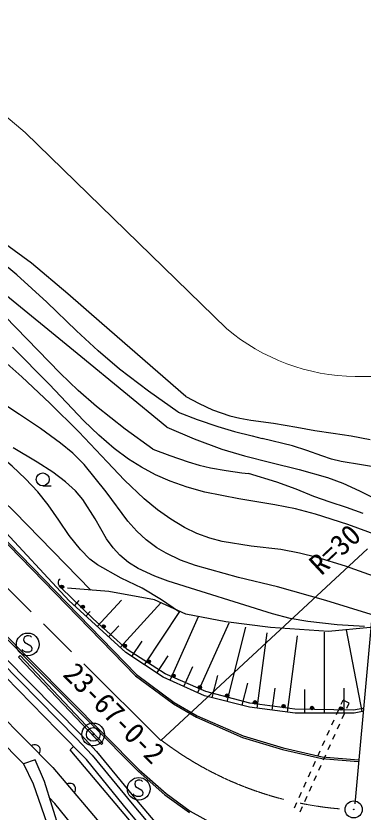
# Model space of a CAD drawing. Units: millimetres, scale not verified. Extents: x 40000 to 680000, y 20000 to 380000.
# Drawn here: x 504616 to 535138, y 271750 to 341860 of the extents above; entities that cross this region are included whole.
import ezdxf
from ezdxf.enums import TextEntityAlignment as Align

# ---------------------------------------------------------------- set-up
doc = ezdxf.new("R2010")
doc.units = ezdxf.units.MM
doc.header["$LTSCALE"] = 1000
doc.linetypes.add('CHAIN', pattern=[18.5, 12, -1.5, 3.5, -1.5])
for name, color, linetype, lineweight in [('M-BGD', 7, 'Continuous', 25), ('M-BGD-EXST', 7, 'Continuous', 25), ('M-BMK', 2, 'CHAIN', 13), ('M-BMK-OTRS', 5, 'Continuous', 25), ('M-BMK-SRVR', 3, 'Continuous', 25), ('M-STR-HTXT', 7, 'Continuous', 13), ('M-STR-STRC', 7, 'Continuous', 25)]:
    doc.layers.add(name, color=color, linetype=linetype, lineweight=lineweight)
doc.styles.add('ＭＳ ゴシック', font='')
doc.styles.get('ＭＳ ゴシック').set_extended_font_data('MS Gothic')

msp = doc.modelspace()

# ---------------------------------------------------------------- linework, layer by layer
at = {"layer": 'M-BGD'}
for p, q in [((478475, 321475), (515119, 283754)), ((478584, 321578), (515218, 283867)), ((473897, 317139), (515360, 275362)), ((474004, 317245), (515463, 275471)), ((467937, 316063), (507856, 275676)), ((466610, 314889), (505279, 276002)), ((487943, 313359), (509301, 290342)), ((519566, 308333), (520730, 307732)), ((520730, 307732), (521910, 307182)), ((521910, 307182), (522652, 306893)), ((518872, 306957), (520559, 306324)), ((522652, 306893), (523424, 306650)), ((523424, 306650), (524295, 306443)), ((524295, 306443), (525279, 306266)), ((520559, 306324), (522355, 305706)), ((522355, 305706), (523831, 305273)), ((525279, 306266), (527270, 305985)), ((527270, 305985), (529316, 305643)), ((523831, 305273), (525381, 304874)), ((529316, 305643), (530888, 305358)), ((530888, 305358), (532516, 305115)), ((532516, 305115), (534097, 304869)), ((525381, 304874), (526274, 304655)), ((528924, 303987), (526274, 304655)), ((534097, 304869), (535750, 304556)), ((516648, 303706), (518150, 303140)), ((530197, 303589), (528924, 303987)), ((531520, 303119), (530197, 303589)), ((518150, 303140), (519760, 302590)), ((532373, 302835), (531520, 303119)), ((519760, 302590), (520718, 302313)), ((520718, 302313), (521724, 302077)), ((533206, 302611), (532373, 302835)), ((537012, 301992), (533206, 302611)), ((521724, 302077), (523100, 301828)), ((523100, 301828), (524489, 301629)), ((524489, 301629), (525056, 301554)), ((527565, 300789), (525056, 301554)), ((529242, 300174), (527565, 300789)), ((506969, 300476), (507719, 300476)), ((530821, 299540), (529242, 300174)), ((532252, 299032), (530821, 299540)), ((533673, 298581), (532252, 299032)), ((535162, 298053), (533673, 298581)), ((508345, 291925), (508358, 292024)), ((508361, 291826), (508345, 291925)), ((508358, 292024), (508398, 292152)), ((508405, 291699), (508361, 291826)), ((508398, 292152), (508453, 292238)), ((508463, 291616), (508405, 291699)), ((508453, 292238), (508495, 292281)), ((508578, 291504), (508463, 291616)), ((511402, 288768), (508578, 291504)), ((512772, 291163), (509160, 291468)), ((516806, 290426), (512772, 291163)), ((511266, 288550), (509257, 290382)), ((509758, 289924), (510182, 290387)), ((511763, 288090), (513884, 290409)), ((519558, 289176), (516806, 290426)), ((513767, 286256), (517354, 290177)), ((510760, 289007), (511142, 289424)), ((515913, 284714), (519015, 289422)), ((518165, 283358), (520677, 288958)), ((523070, 288493), (519558, 289176)), ((514268, 285798), (511266, 288550)), ((514381, 286054), (511402, 288768)), ((520599, 282266), (523358, 288415)), ((526994, 287991), (523070, 288493)), ((512765, 287173), (513656, 288147)), ((523185, 281492), (524839, 288019)), ((525827, 280903), (526698, 287521)), ((532085, 287640), (526994, 287991)), ((531751, 280467), (531746, 287595)), ((535753, 287992), (532085, 287640)), ((535045, 280602), (533673, 287792)), ((514816, 285437), (515713, 286797)), ((528490, 280553), (529375, 287280)), ((517738, 283938), (514381, 286054)), ((503650, 285368), (510314, 278586)), ((517557, 283631), (514268, 285798)), ((517009, 283992), (518004, 285502)), ((503295, 285016), (509952, 278241)), ((519382, 282812), (520174, 284577)), ((508261, 278952), (503696, 283666)), ((515119, 283754), (518458, 281270)), ((515218, 283867), (518540, 281395)), ((521208, 281993), (517557, 283631)), ((521311, 282366), (517738, 283938)), ((521867, 281826), (522364, 283789)), ((524503, 281158), (524998, 283111)), ((527159, 280728), (527413, 282661)), ((533481, 280468), (533479, 282660)), ((525162, 280991), (521208, 281993)), ((525185, 281347), (521311, 282366)), ((530021, 280466), (530019, 282536)), ((518458, 281270), (520486, 280102)), ((518540, 281395), (520554, 280236)), ((529151, 280813), (525185, 281347)), ((533225, 281246), (533381, 281592)), ((533920, 281328), (533381, 281592)), ((533725, 280897), (533920, 281328)), ((529156, 280465), (525162, 280991)), ((534286, 280732), (529151, 280813)), ((534346, 280469), (529156, 280465)), ((532814, 280334), (533019, 280790)), ((533314, 279986), (533520, 280441)), ((535113, 280872), (534286, 280732)), ((535089, 280611), (534346, 280469)), ((520486, 280102), (524541, 278310)), ((520554, 280236), (524593, 278451)), ((532403, 279422), (532609, 279878)), ((532903, 279074), (533109, 279530)), ((510806, 276389), (508261, 278952)), ((510314, 278586), (511702, 277086)), ((524593, 278451), (528099, 277405)), ((531992, 278511), (532198, 278967)), ((532492, 278162), (532698, 278618)), ((506083, 277640), (505969, 277585)), ((506196, 277668), (506083, 277640)), ((506338, 277667), (506196, 277668)), ((506451, 277638), (506338, 277667)), ((506563, 277581), (506451, 277638)), ((509952, 278241), (511324, 276757)), ((524541, 278310), (528061, 277260)), ((531581, 277599), (531787, 278055)), ((532081, 277251), (532287, 277707)), ((506676, 277467), (506563, 277581)), ((506672, 276873), (506730, 276986)), ((506732, 277354), (506676, 277467)), ((506730, 276986), (506759, 277099)), ((506759, 277240), (506732, 277354)), ((506759, 277099), (506759, 277240)), ((509667, 277536), (509384, 277228)), ((522851, 261254), (509384, 277228)), ((511702, 277086), (515221, 272794)), ((528061, 277260), (531507, 276467)), ((528099, 277405), (531530, 276616)), ((531171, 276687), (531376, 277143)), ((506299, 276359), (505293, 276007)), ((507114, 274450), (506299, 276359)), ((514087, 272346), (510806, 276389)), ((511324, 276757), (514836, 272474)), ((531507, 276467), (534713, 276191)), ((531530, 276616), (534726, 276340)), ((531670, 276339), (531876, 276795)), ((505293, 276007), (506140, 274242)), ((507856, 275676), (521272, 259912)), ((530760, 275776), (530965, 276231)), ((531259, 275428), (531465, 275883)), ((515360, 275362), (517719, 273263)), ((515463, 275471), (517813, 273380)), ((530349, 274864), (530554, 275320)), ((530848, 274516), (531054, 274972)), ((506140, 274242), (507909, 269081)), ((508710, 269411), (507114, 274450)), ((509219, 274259), (509102, 274212)), ((509334, 274279), (509219, 274259)), ((509475, 274267), (509334, 274279)), ((509586, 274230), (509475, 274267)), ((509694, 274165), (509586, 274230)), ((509797, 274043), (509694, 274165)), ((529938, 273952), (530143, 274408)), ((509750, 273451), (509815, 273559)), ((509845, 273925), (509797, 274043)), ((509815, 273559), (509853, 273669)), ((509864, 273810), (509845, 273925)), ((509853, 273669), (509864, 273810)), ((529527, 273040), (529733, 273496)), ((530437, 273604), (530643, 274060)), ((515221, 272794), (517474, 270116)), ((517719, 273263), (519865, 271718)), ((517813, 273380), (519947, 271844)), ((530026, 272693), (530232, 273148)), ((516547, 269381), (514087, 272346)), ((514836, 272474), (517091, 269795)), ((529116, 272129), (529322, 272585)), ((529615, 271781), (529821, 272237)), ((519947, 271844), (521890, 270732))]:
    msp.add_line(p, q, dxfattribs=at)
for points in [[(517896, 305646), (510322, 311857), (502727, 318057), (495298, 324202), (492746, 326451), (490263, 328773), (488284, 330755), (486375, 332813), (484803, 334645), (483177, 336709), (481752, 338697), (480498, 340614), (478541, 343771)], [(516648, 303706), (514221, 305481), (511706, 307457), (510091, 308879), (508514, 310409), (501664, 317430), (500026, 318863), (498301, 320233), (490339, 326011), (488620, 327377), (486972, 328819), (485654, 330106), (484163, 331719), (482889, 333263), (481692, 334876), (480362, 336892), (479081, 339032), (477405, 341998)], [(518872, 306957), (516263, 308815), (513722, 310758), (511851, 312362), (509946, 314139), (507346, 316640), (504687, 319059), (503109, 320341), (501187, 321757), (497728, 324142), (494277, 326645), (492864, 327798), (491372, 329155), (490257, 330308), (489228, 331527), (488410, 332652), (487627, 333919), (486612, 335870), (485681, 337879), (485638, 337975)], [(519566, 308333), (512168, 314760), (509191, 317386), (505974, 320083), (498226, 325757), (496639, 326988), (495120, 328294), (493979, 329411), (492945, 330575), (491268, 332733)], [(518908, 289419), (517423, 290432), (515703, 291461), (513861, 292353), (511775, 293511), (511126, 294025), (510297, 294860), (509306, 296115), (508382, 297455), (507451, 298796), (506543, 299936), (505454, 301106), (504291, 302197), (502754, 303472), (500986, 304792), (497503, 307201), (493964, 309779), (491509, 311834), (489123, 313965), (482001, 320488), (479938, 322179), (477706, 323870), (477224, 324227)], [(511187, 291297), (504495, 298181), (497448, 304990), (490252, 311587), (487566, 313744)], [(536045, 292512), (533584, 293393), (531100, 294173), (529551, 294559), (527895, 294859), (525304, 295158), (522739, 295565), (521653, 295866), (520530, 296291), (519441, 296815), (518222, 297535), (517067, 298353), (515894, 299323), (514169, 300991), (512646, 302602), (510157, 305223), (507608, 307762), (505130, 310079), (502478, 312418)], [(536439, 296093), (533798, 297062), (530945, 297992), (529210, 298447), (527367, 298818), (524208, 299326), (521232, 299911), (519681, 300348), (518164, 300893), (516878, 301461), (515643, 302118), (514523, 302823), (513250, 303767), (511895, 304938), (510599, 306194), (507542, 309425), (504314, 312681)], [(535837, 289150), (531873, 290372), (527622, 291573), (524175, 292413), (520395, 293450), (519079, 293945), (517834, 294537), (516999, 295032), (516065, 295718), (515248, 296476), (514463, 297359), (512537, 299951), (510613, 302368), (509611, 303341), (508543, 304237), (506765, 305532), (504917, 306750), (502891, 308070)], [(517896, 305646), (520295, 304629), (522725, 303712), (524701, 303111), (527029, 302522), (529516, 301922), (532017, 301206), (533364, 300707), (534821, 300051), (536768, 299065)], [(535268, 288081), (532862, 288242), (530278, 288528), (528735, 288806), (527186, 289193), (518009, 292069), (516841, 292512), (515362, 293208), (514511, 293737), (513748, 294359), (513157, 295010), (512591, 295824), (511593, 297584), (510495, 299285), (509841, 300026), (508968, 300830), (507852, 301676), (506491, 302560), (504383, 303823)], [(532489, 251383), (530434, 252169), (528500, 253020), (527175, 253691), (525531, 254400), (524362, 254753), (523082, 255283), (522520, 255699), (521960, 256270), (520077, 258579), (518026, 260924), (515257, 263815), (512618, 266736), (510414, 269584), (508021, 272496), (507510, 273051)]]:
    msp.add_lwpolyline(points, dxfattribs=at)
for centre, radius in [((506969, 301046), 570), ((508665, 291594), 150), ((508665, 291594), 90), ((508665, 291594), 30), ((510485, 289830), 150), ((510485, 289830), 90), ((510485, 289830), 30), ((512327, 288094), 150), ((512327, 288094), 90), ((512327, 288094), 30), ((514201, 286387), 150), ((514201, 286387), 90), ((514201, 286387), 30), ((516289, 284999), 150), ((516289, 284999), 90), ((516289, 284999), 30), ((518468, 283753), 150), ((518468, 283753), 90), ((518468, 283753), 30), ((520788, 282733), 150), ((520788, 282733), 90), ((520788, 282733), 30), ((523189, 282001), 150), ((523189, 282001), 90), ((523189, 282001), 30), ((525635, 281412), 150), ((525635, 281412), 90), ((525635, 281412), 30), ((528147, 281074), 150), ((528147, 281074), 90), ((528147, 281074), 30), ((530658, 280914), 150), ((530658, 280914), 90), ((530658, 280914), 30), ((533192, 280875), 150), ((533192, 280875), 90), ((533192, 280875), 30)]:
    msp.add_circle(centre, radius, dxfattribs=at)
at = {"layer": 'M-BGD-EXST'}
for p, q in [((505331, 287157), (505291, 286917)), ((505291, 286917), (505370, 286717)), ((505570, 287277), (505331, 287157)), ((505731, 287277), (505570, 287277)), ((505891, 287237), (505731, 287277)), ((505970, 287157), (505891, 287237)), ((505250, 285957), (505170, 286077)), ((505370, 286717), (505931, 286397)), ((505931, 286397), (506010, 286197)), ((506010, 286197), (505970, 285957)), ((505491, 285837), (505250, 285957)), ((505770, 285837), (505491, 285837)), ((505970, 285957), (505770, 285837)), ((515095, 274440), (515055, 274200)), ((515055, 274200), (515135, 274000)), ((515335, 274560), (515095, 274440)), ((515495, 274560), (515335, 274560)), ((515655, 274520), (515495, 274560)), ((515735, 274440), (515655, 274520)), ((515135, 274000), (515695, 273680)), ((515695, 273680), (515775, 273480)), ((515775, 273480), (515735, 273240)), ((515015, 273240), (514935, 273360)), ((515255, 273120), (515015, 273240)), ((515535, 273120), (515255, 273120)), ((515735, 273240), (515535, 273120))]:
    msp.add_line(p, q, dxfattribs=at)
for centre in [(505650, 286517), (515415, 273800)]:
    msp.add_circle(centre, 1000, dxfattribs=at)
at = {"layer": 'M-BMK'}
msp.add_line((471205, 323925), (517367, 278050), dxfattribs=at)
msp.add_arc((535624, 301997), 30072, 232.74121, 267.49829, dxfattribs=at)
at = {"layer": 'M-BMK-OTRS'}
msp.add_line((534458, 272483), (538179, 313870), dxfattribs=at)
at = {"layer": 'M-BMK-SRVR'}
for centre, radius in [((511407, 278589), 1000), ((511407, 278589), 600), ((511407, 278589), 40), ((534314, 271985), 750), ((534314, 271985), 30)]:
    msp.add_circle(centre, radius, dxfattribs=at)
at = {"layer": 'M-STR-HTXT'}
for p, q in [((505416, 331602), (523136, 314325)), ((534450, 310108), (537892, 310103)), ((517367, 278050), (535519, 294937)), ((504851, 285389), (504997, 285527))]:
    msp.add_line(p, q, dxfattribs=at)
for centre, radius, start, end in [((426512, 240176), 120766, 49.20446, 63.92095), ((534669, 327983), 17876, 229.82349, 269.2986)]:
    msp.add_arc(centre, radius, start, end, dxfattribs=at)
at = {"layer": 'M-STR-STRC'}
for p, q in [((512125, 277686), (504851, 285389)), ((512270, 277823), (504997, 285527)), ((512125, 277686), (512270, 277823))]:
    msp.add_line(p, q, dxfattribs=at)

# ---------------------------------------------------------------- texts
at = {"layer": 'M-BMK-SRVR', "style": 'ＭＳ ゴシック'}
msp.add_text('23-67-0-2', height=1833, rotation=315, dxfattribs=at).set_placement((508273, 283401), align=Align.BOTTOM_LEFT)
at = {"layer": 'M-STR-HTXT', "style": 'ＭＳ ゴシック'}
msp.add_text('R=30', height=1833, rotation=43, dxfattribs=at).set_placement((531839, 292113), align=Align.BOTTOM_LEFT)

doc.saveas('drawing.dxf')
